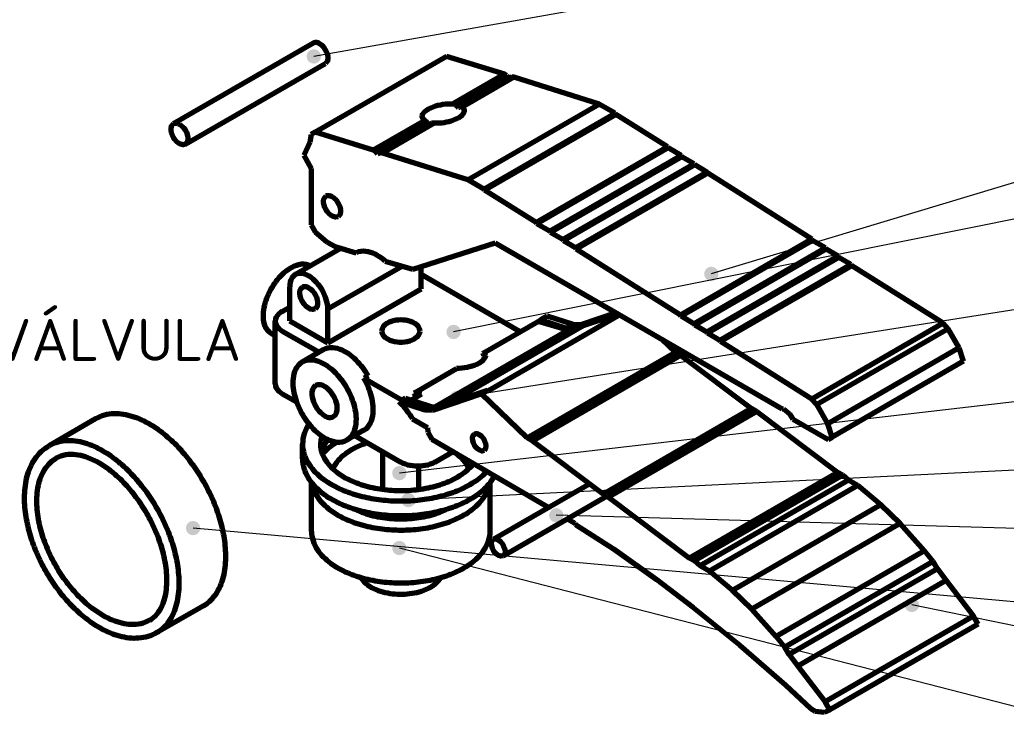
# Model space of a CAD drawing. Header units: millimetres. Extents: x 0 to 594, y 0 to 420.
# Drawn here: x 211.9 to 294.2, y 304 to 362.7 of the extents above; entities that cross this region are included whole.
import ezdxf
from ezdxf.enums import TextEntityAlignment as Align

# ---------------------------------------------------------------- set-up
doc = ezdxf.new("R2010")
doc.units = ezdxf.units.MM
for name, color, linetype, lineweight in [('01-VISIBLE', 7, 'CONTINUOUS', 70), ('06-TEXTO', 7, 'CONTINUOUS', 25), ('08-FINA', 5, 'CONTINUOUS', 18)]:
    doc.layers.add(name, color=color, linetype=linetype, lineweight=lineweight)
doc.styles.add('ISO3098', font='isocpeur.ttf')

msp = doc.modelspace()

# ---------------------------------------------------------------- hatches: boundary and pattern name
at = {"layer": '08-FINA'}
h = msp.add_hatch(color=7, dxfattribs=at)
h.dxf.hatch_style = 1
edge = h.paths.add_edge_path()
edge.add_arc((236.399, 359.602), 0.6, 0, 360)
h = msp.add_hatch(color=7, dxfattribs=at)
h.dxf.hatch_style = 1
edge = h.paths.add_edge_path()
edge.add_arc((269.563, 341.466), 0.6, 0, 360)
h = msp.add_hatch(color=7, dxfattribs=at)
h.dxf.hatch_style = 1
edge = h.paths.add_edge_path()
edge.add_arc((248.057, 336.626), 0.6, 0, 360)
h = msp.add_hatch(color=7, dxfattribs=at)
h.dxf.hatch_style = 1
edge = h.paths.add_edge_path()
edge.add_arc((248.349, 331.133), 0.6, 0, 360)
h = msp.add_hatch(color=7, dxfattribs=at)
h.dxf.hatch_style = 1
edge = h.paths.add_edge_path()
edge.add_arc((243.535, 324.852), 0.6, 0, 360)
h = msp.add_hatch(color=7, dxfattribs=at)
h.dxf.hatch_style = 1
edge = h.paths.add_edge_path()
edge.add_arc((244.285, 322.602), 0.6, 0, 360)
h = msp.add_hatch(color=7, dxfattribs=at)
h.dxf.hatch_style = 1
edge = h.paths.add_edge_path()
edge.add_arc((256.625, 321.334), 0.6, 0, 360)
h = msp.add_hatch(color=7, dxfattribs=at)
h.dxf.hatch_style = 1
edge = h.paths.add_edge_path()
edge.add_arc((226.324, 320.268), 0.6, 0, 360)
h = msp.add_hatch(color=7, dxfattribs=at)
h.dxf.hatch_style = 1
edge = h.paths.add_edge_path()
edge.add_arc((243.535, 318.602), 0.6, 0, 360)
h = msp.add_hatch(color=7, dxfattribs=at)
h.dxf.hatch_style = 1
edge = h.paths.add_edge_path()
edge.add_arc((286.298, 313.863), 0.6, 0, 360)

# ---------------------------------------------------------------- linework, layer by layer
at = {"layer": '01-VISIBLE'}
for p, q in [((224.693, 354.005), (236.36, 360.741)), ((225.693, 352.273), (237.36, 359.009)), ((247.467, 359.604), (236.506, 353.276)), ((252.314, 358.12), (247.467, 359.604)), ((252.314, 358.12), (248.017, 355.64)), ((252.494, 358.016), (252.314, 358.12)), ((252.494, 358.016), (248.238, 355.559)), ((252.915, 357.912), (248.649, 355.449)), ((253.095, 357.877), (248.779, 355.385)), ((252.674, 357.773), (252.494, 358.016)), ((253.095, 357.877), (252.915, 357.912)), ((260.219, 355.63), (253.095, 357.877)), ((249.259, 349.302), (260.219, 355.63)), ((261.534, 354.87), (260.219, 355.63)), ((250.574, 348.543), (261.534, 354.87)), ((250.634, 348.438), (261.595, 354.766)), ((261.595, 354.766), (261.534, 354.87)), ((265.904, 352.07), (261.595, 354.766)), ((245.65, 354.273), (241.354, 351.792)), ((245.79, 354.145), (241.534, 351.688)), ((246.221, 354.047), (241.955, 351.584)), ((246.451, 354.041), (242.135, 351.549)), ((236.506, 353.276), (236.178, 353.086)), ((241.354, 351.792), (236.506, 353.276)), ((236.057, 352.466), (235.577, 351.36)), ((236.178, 353.086), (236.057, 352.466)), ((241.534, 351.688), (241.354, 351.792)), ((241.714, 351.445), (241.534, 351.688)), ((241.955, 351.584), (241.714, 351.445)), ((242.135, 351.549), (241.955, 351.584)), ((249.259, 349.302), (242.135, 351.549)), ((265.904, 352.07), (254.944, 345.742)), ((265.964, 351.97), (255.004, 345.642)), ((265.964, 351.97), (265.904, 352.07)), ((267.043, 351.347), (265.964, 351.97)), ((235.577, 351.36), (236.178, 350.253)), ((267.043, 351.347), (256.083, 345.019)), ((267.103, 351.243), (256.143, 344.915)), ((268.121, 350.655), (257.161, 344.327)), ((267.103, 351.243), (267.043, 351.347)), ((268.121, 350.655), (267.103, 351.243)), ((268.181, 350.551), (268.121, 350.655)), ((236.178, 350.253), (236.178, 345.554)), ((268.181, 350.551), (257.221, 344.223)), ((269.2, 349.963), (258.239, 343.635)), ((269.26, 349.859), (258.299, 343.531)), ((269.2, 349.963), (268.181, 350.551)), ((269.26, 349.859), (269.2, 349.963)), ((277.939, 344.362), (269.26, 349.859)), ((250.574, 348.543), (249.259, 349.302)), ((250.634, 348.438), (250.574, 348.543)), ((254.944, 345.742), (250.634, 348.438)), ((255.004, 345.642), (254.944, 345.742)), ((236.178, 345.554), (236.506, 344.981)), ((236.506, 344.981), (237.525, 344.119)), ((256.083, 345.019), (255.004, 345.642)), ((256.143, 344.915), (256.083, 345.019)), ((257.161, 344.327), (256.143, 344.915)), ((237.525, 344.119), (238.182, 343.74)), ((257.221, 344.223), (257.161, 344.327)), ((258.239, 343.635), (257.221, 344.223)), ((277.939, 344.362), (266.979, 338.034)), ((277.999, 344.258), (267.039, 337.93)), ((277.999, 344.258), (277.939, 344.362)), ((279.078, 343.635), (277.999, 344.258)), ((234.851, 341.407), (238.655, 343.603)), ((238.182, 343.74), (239.934, 343.234)), ((244.649, 341.872), (251.532, 344.05)), ((251.532, 344.05), (275.479, 330.224)), ((258.299, 343.531), (258.239, 343.635)), ((266.979, 338.034), (258.299, 343.531)), ((279.078, 343.635), (268.118, 337.308)), ((279.138, 343.531), (268.178, 337.204)), ((279.138, 343.531), (279.078, 343.635)), ((280.153, 342.946), (279.138, 343.531)), ((242.36, 342.533), (244.649, 341.872)), ((280.153, 342.946), (269.192, 336.618)), ((280.213, 342.841), (269.253, 336.514)), ((280.213, 342.841), (280.153, 342.946)), ((281.231, 342.254), (280.213, 342.841)), ((237.567, 338.54), (243.775, 342.124)), ((245.345, 340.218), (245.345, 342.092)), ((281.231, 342.254), (270.271, 335.926)), ((281.291, 342.149), (270.331, 335.822)), ((281.291, 342.149), (281.231, 342.254)), ((288.896, 337.346), (281.291, 342.149)), ((245.345, 341.443), (253.558, 336.701)), ((234.385, 337.564), (234.385, 340.377)), ((237.567, 335.727), (245.345, 340.218)), ((233.759, 338.334), (234.385, 338.695)), ((237.567, 335.727), (237.567, 338.54)), ((233.174, 332.292), (233.174, 337.517)), ((234.385, 337.564), (237.567, 335.727)), ((250.587, 334.895), (255.107, 337.504)), ((261.942, 338.04), (250.969, 331.704)), ((255.107, 337.504), (255.337, 337.64)), ((257.605, 336.782), (255.107, 337.504)), ((255.867, 337.946), (255.337, 337.64)), ((255.337, 337.64), (257.493, 336.945)), ((258.024, 337.252), (255.867, 337.946)), ((261.632, 338.219), (258.681, 337.219)), ((258.868, 337.156), (261.77, 338.139)), ((261.843, 338.097), (258.868, 337.156)), ((267.039, 337.93), (266.979, 338.034)), ((268.118, 337.308), (267.039, 337.93)), ((233.759, 336.701), (236.833, 334.926)), ((258.681, 337.219), (246.307, 330.075)), ((246.543, 330.395), (257.605, 336.782)), ((246.569, 330.394), (257.626, 336.778)), ((246.591, 330.393), (257.646, 336.776)), ((246.607, 330.392), (257.665, 336.777)), ((246.617, 330.392), (257.683, 336.781)), ((258.107, 336.915), (246.793, 330.383)), ((247.555, 330.624), (258.868, 337.156)), ((258.024, 337.252), (257.493, 336.945)), ((257.493, 336.945), (258.107, 336.915)), ((257.626, 336.778), (257.605, 336.782)), ((257.646, 336.776), (257.626, 336.778)), ((257.665, 336.777), (257.646, 336.776)), ((257.683, 336.781), (257.665, 336.777)), ((258.107, 336.915), (257.683, 336.781)), ((258.681, 337.219), (258.024, 337.252)), ((268.178, 337.204), (268.118, 337.308)), ((269.192, 336.618), (268.178, 337.204)), ((288.896, 337.346), (277.936, 331.019)), ((289.313, 336.897), (278.353, 330.569)), ((289.313, 336.897), (288.896, 337.346)), ((290.243, 335.291), (289.313, 336.897)), ((233.174, 336.299), (232.864, 336.478)), ((266.583, 334.939), (265.47, 336.003)), ((269.253, 336.514), (269.192, 336.618)), ((270.271, 335.926), (269.253, 336.514)), ((270.331, 335.822), (270.271, 335.926)), ((237.188, 335.131), (235.42, 334.111)), ((237.186, 335.131), (236.833, 334.926)), ((277.936, 331.019), (270.331, 335.822)), ((290.243, 335.291), (279.283, 328.963)), ((290.6, 334.182), (290.243, 335.291)), ((254.209, 327.795), (266.583, 334.939)), ((254.63, 327.552), (267.004, 334.696)), ((267.004, 334.696), (266.583, 334.939)), ((272.929, 330.238), (267.004, 334.696)), ((290.6, 334.182), (279.64, 327.855)), ((244.854, 331.585), (248.313, 333.582)), ((240.939, 332.964), (240.585, 332.76)), ((240.585, 332.76), (243.659, 330.986)), ((247.555, 330.624), (250.91, 331.761)), ((250.38, 331.455), (250.91, 331.761)), ((250.91, 331.761), (250.969, 331.704)), ((233.759, 331.475), (234.95, 330.788)), ((244.037, 331.103), (243.507, 330.797)), ((244.037, 331.103), (246.18, 330.414)), ((245.388, 331.43), (244.54, 330.941)), ((244.854, 331.585), (244.755, 331.526)), ((244.755, 331.526), (244.954, 331.18)), ((245.388, 331.43), (244.854, 331.585)), ((250.38, 331.455), (246.307, 330.075)), ((254.209, 327.795), (250.38, 331.455)), ((278.353, 330.569), (277.936, 331.019)), ((245.649, 330.107), (243.507, 330.797)), ((246.18, 330.414), (245.649, 330.107)), ((246.307, 330.075), (245.649, 330.107)), ((246.18, 330.414), (246.793, 330.383)), ((272.929, 330.238), (260.555, 323.094)), ((273.35, 329.995), (272.929, 330.238)), ((275.479, 330.224), (275.599, 330.224)), ((275.599, 330.224), (276.08, 329.808)), ((279.283, 328.963), (278.353, 330.569)), ((218.193, 329.379), (214.304, 327.134)), ((244.64, 329.375), (245.89, 328.654)), ((273.35, 329.995), (260.976, 322.851)), ((280.114, 324.914), (273.35, 329.995)), ((276.08, 329.808), (276.377, 329.359)), ((276.377, 329.359), (279.311, 327.665)), ((240.584, 328.432), (239.17, 327.615)), ((245.89, 328.654), (245.918, 328.258)), ((279.64, 327.855), (279.283, 328.963)), ((239.807, 327.984), (243.659, 325.76)), ((245.918, 328.258), (246.247, 327.688)), ((246.247, 327.688), (256, 321.994)), ((254.63, 327.552), (254.209, 327.795)), ((279.311, 327.665), (279.64, 327.855)), ((235.459, 326.039), (235.459, 327.264)), ((260.555, 323.094), (254.63, 327.552)), ((242.159, 323.493), (242.159, 326.626)), ((246.487, 325.76), (248.027, 326.649)), ((245.159, 323.493), (245.159, 325.423)), ((280.114, 324.914), (267.739, 317.77)), ((280.534, 324.672), (268.16, 317.527)), ((280.534, 324.672), (280.114, 324.914)), ((281.012, 324.257), (280.534, 324.672)), ((236.209, 319.995), (236.209, 324.061)), ((251.109, 319.995), (251.109, 324.061)), ((251.391, 319.333), (259.404, 323.959)), ((281.012, 324.257), (268.637, 317.113)), ((281.79, 323.808), (269.415, 316.664)), ((281.79, 323.808), (281.012, 324.257)), ((283.706, 322.216), (281.79, 323.808)), ((252.191, 317.947), (260.83, 322.935)), ((260.976, 322.851), (260.555, 323.094)), ((267.739, 317.77), (260.976, 322.851)), ((283.706, 322.216), (271.331, 315.072)), ((285.322, 320.663), (283.706, 322.216)), ((242.159, 321.143), (242.159, 321.384)), ((245.159, 321.143), (245.159, 321.384)), ((257.535, 321.033), (258.162, 320.671)), ((258.162, 320.671), (258.222, 320.567)), ((258.222, 320.567), (261.393, 318.527)), ((285.322, 320.663), (272.947, 313.518)), ((287.358, 318.38), (285.322, 320.663)), ((261.393, 318.527), (264.985, 315.972)), ((268.16, 317.527), (267.739, 317.77)), ((287.358, 318.38), (274.984, 311.236)), ((288.076, 317.48), (287.358, 318.38)), ((268.637, 317.113), (268.16, 317.527)), ((269.415, 316.664), (268.637, 317.113)), ((288.076, 317.48), (275.701, 310.336)), ((288.436, 316.86), (288.076, 317.48)), ((271.331, 315.072), (269.415, 316.664)), ((288.436, 316.86), (276.062, 309.715)), ((289.154, 315.89), (288.436, 316.86)), ((264.985, 315.972), (268.04, 313.653)), ((289.154, 315.89), (276.78, 308.746)), ((291.431, 312.918), (289.154, 315.89)), ((272.947, 313.518), (271.331, 315.072)), ((227.193, 313.791), (223.304, 311.546)), ((268.04, 313.653), (271.932, 310.507)), ((274.984, 311.236), (272.947, 313.518)), ((291.431, 312.918), (279.057, 305.774)), ((291.82, 312.244), (291.431, 312.918)), ((291.82, 312.244), (279.445, 305.1)), ((275.701, 310.336), (274.984, 311.236)), ((271.932, 310.507), (275.761, 307.19)), ((276.062, 309.715), (275.701, 310.336)), ((276.78, 308.746), (276.062, 309.715)), ((279.057, 305.774), (276.78, 308.746)), ((275.761, 307.19), (277.858, 305.221)), ((279.445, 305.1), (279.057, 305.774)), ((277.858, 305.221), (278.219, 305.012)), ((278.219, 305.012), (278.996, 304.91)), ((278.996, 304.91), (279.445, 305.1))]:
    msp.add_line(p, q, dxfattribs=at)
for points in [[(236.36, 360.741), (236.441, 360.774), (236.527, 360.787), (236.615, 360.782), (236.7, 360.762), (236.782, 360.731), (236.86, 360.691)], [(236.86, 360.691), (237.039, 360.561), (237.194, 360.402), (237.324, 360.223), (237.43, 360.028), (237.51, 359.822), (237.558, 359.605), (237.563, 359.384), (237.507, 359.171), (237.36, 359.009)], [(245.444, 354.608), (245.504, 354.81), (245.63, 354.978), (245.792, 355.115), (245.969, 355.229), (246.158, 355.326), (246.353, 355.408), (246.553, 355.477), (246.757, 355.535), (246.964, 355.579), (247.173, 355.614), (247.383, 355.638), (247.594, 355.651), (247.806, 355.652), (248.017, 355.64)], [(248.238, 355.559), (248.202, 355.574), (248.166, 355.588), (248.129, 355.602), (248.092, 355.615), (248.055, 355.628), (248.017, 355.64)], [(248.238, 355.559), (248.272, 355.521), (248.305, 355.483), (248.338, 355.444), (248.37, 355.404), (248.401, 355.364), (248.432, 355.324)], [(248.432, 355.324), (248.468, 355.344), (248.504, 355.365), (248.54, 355.386), (248.576, 355.407), (248.612, 355.428), (248.649, 355.449)], [(248.944, 355.075), (248.919, 354.939), (248.853, 354.815), (248.765, 354.707), (248.662, 354.613), (248.55, 354.53), (248.432, 354.456)], [(248.649, 355.449), (248.671, 355.44), (248.693, 355.43), (248.715, 355.42), (248.737, 355.409), (248.758, 355.398), (248.779, 355.385)], [(248.779, 355.385), (248.824, 355.344), (248.864, 355.299), (248.897, 355.249), (248.923, 355.194), (248.939, 355.135), (248.944, 355.075)], [(225.693, 352.273), (225.491, 352.226), (225.287, 352.275), (225.105, 352.379), (224.946, 352.516), (224.809, 352.675), (224.693, 352.85), (224.599, 353.038), (224.53, 353.236), (224.491, 353.443), (224.492, 353.652), (224.551, 353.853), (224.693, 354.005)], [(224.693, 354.005), (224.773, 354.038), (224.86, 354.051), (224.947, 354.046), (225.033, 354.026), (225.115, 353.995), (225.193, 353.955)], [(225.193, 353.955), (225.372, 353.825), (225.526, 353.666), (225.657, 353.487), (225.763, 353.292), (225.843, 353.086), (225.89, 352.869), (225.896, 352.648), (225.839, 352.435), (225.693, 352.273)], [(245.65, 354.273), (245.596, 354.314), (245.547, 354.362), (245.505, 354.416), (245.472, 354.476), (245.452, 354.541), (245.444, 354.608)], [(245.65, 354.273), (245.672, 354.25), (245.694, 354.228), (245.717, 354.206), (245.741, 354.185), (245.765, 354.165), (245.79, 354.145)], [(245.957, 353.895), (245.927, 353.935), (245.898, 353.976), (245.87, 354.018), (245.843, 354.06), (245.816, 354.102), (245.79, 354.145)], [(246.451, 354.041), (246.413, 354.041), (246.374, 354.041), (246.336, 354.042), (246.298, 354.043), (246.259, 354.045), (246.221, 354.047)], [(248.432, 354.456), (248.25, 354.362), (248.061, 354.281), (247.868, 354.214), (247.671, 354.157), (247.471, 354.111), (247.269, 354.076), (247.066, 354.05), (246.861, 354.036), (246.656, 354.033), (246.451, 354.041)], [(238.421, 346.237), (238.219, 346.191), (238.015, 346.24), (237.833, 346.344), (237.674, 346.481), (237.537, 346.64), (237.421, 346.815), (237.327, 347.003), (237.258, 347.201), (237.219, 347.408), (237.22, 347.617), (237.279, 347.818), (237.421, 347.97)], [(237.421, 347.97), (237.501, 348.003), (237.588, 348.016), (237.675, 348.011), (237.761, 347.991), (237.843, 347.96), (237.921, 347.92)], [(237.921, 347.92), (238.1, 347.79), (238.254, 347.631), (238.385, 347.452), (238.491, 347.257), (238.57, 347.05), (238.618, 346.834), (238.624, 346.613), (238.567, 346.4), (238.421, 346.237)], [(242.36, 342.533), (242.203, 342.664), (242.039, 342.788), (241.87, 342.903), (241.695, 343.01), (241.514, 343.105), (241.327, 343.189), (241.135, 343.259), (240.937, 343.313), (240.735, 343.348), (240.531, 343.36), (240.326, 343.347), (240.126, 343.306), (239.934, 343.234)], [(232.864, 336.478), (232.7, 336.594), (232.559, 336.737), (232.443, 336.901), (232.351, 337.081), (232.282, 337.27), (232.234, 337.465), (232.203, 337.664), (232.188, 337.865), (232.187, 338.067), (232.199, 338.268), (232.222, 338.468), (232.255, 338.666), (232.298, 338.863), (232.349, 339.058), (232.409, 339.251), (232.476, 339.44), (232.551, 339.628), (232.632, 339.812), (232.72, 339.993), (232.814, 340.171), (232.915, 340.346), (233.022, 340.516), (233.135, 340.683), (233.254, 340.846), (233.379, 341.004), (233.51, 341.157), (233.646, 341.305), (233.789, 341.447), (233.938, 341.582), (234.094, 341.71), (234.256, 341.83), (234.424, 341.941), (234.599, 342.041), (234.78, 342.129), (234.968, 342.202), (235.161, 342.258), (235.359, 342.293), (235.56, 342.303), (235.761, 342.285), (235.956, 342.235), (236.138, 342.151)], [(234.851, 341.407), (234.695, 341.288), (234.572, 341.134), (234.484, 340.957), (234.426, 340.769), (234.395, 340.574), (234.385, 340.377)], [(237.567, 338.54), (237.558, 338.744), (237.532, 338.946), (237.491, 339.146), (237.437, 339.343), (237.371, 339.537), (237.295, 339.726), (237.208, 339.911), (237.111, 340.09), (237.006, 340.265), (236.891, 340.434), (236.767, 340.596), (236.634, 340.751), (236.493, 340.898), (236.342, 341.036), (236.181, 341.162), (236.011, 341.275), (235.832, 341.372), (235.642, 341.448), (235.444, 341.497), (235.241, 341.512), (235.039, 341.484), (234.851, 341.407)], [(236.501, 338.549), (236.306, 338.5), (236.107, 338.539), (235.926, 338.632), (235.766, 338.758), (235.626, 338.905), (235.504, 339.069), (235.403, 339.245), (235.322, 339.432), (235.264, 339.627), (235.235, 339.829), (235.245, 340.032), (235.311, 340.224), (235.451, 340.368)], [(235.451, 340.368), (235.536, 340.403), (235.627, 340.417), (235.719, 340.411), (235.808, 340.391), (235.894, 340.358), (235.976, 340.316)], [(235.976, 340.316), (236.147, 340.195), (236.296, 340.048), (236.425, 339.883), (236.533, 339.704), (236.62, 339.513), (236.683, 339.313), (236.716, 339.106), (236.709, 338.897), (236.644, 338.699), (236.501, 338.549)], [(233.759, 338.334), (233.612, 338.239), (233.476, 338.128), (233.357, 338), (233.26, 337.854), (233.196, 337.691), (233.174, 337.517)], [(233.174, 337.517), (233.196, 337.344), (233.26, 337.181), (233.357, 337.035), (233.476, 336.907), (233.612, 336.796), (233.759, 336.701)], [(245.259, 336.701), (245.222, 336.898), (245.123, 337.073), (244.984, 337.219), (244.82, 337.336), (244.641, 337.43), (244.453, 337.503), (244.259, 337.557), (244.061, 337.595), (243.86, 337.617), (243.659, 337.625), (243.457, 337.617), (243.257, 337.595), (243.059, 337.557), (242.864, 337.503), (242.676, 337.43), (242.498, 337.336), (242.334, 337.219), (242.195, 337.073), (242.096, 336.898), (242.059, 336.701)], [(242.059, 336.701), (242.1, 336.493), (242.208, 336.311), (242.36, 336.162), (242.536, 336.043), (242.727, 335.95), (242.928, 335.879), (243.135, 335.828), (243.345, 335.795), (243.557, 335.779), (243.77, 335.779), (243.982, 335.796), (244.193, 335.83), (244.399, 335.882), (244.599, 335.954), (244.79, 336.048)], [(244.79, 336.048), (244.908, 336.124), (245.017, 336.212), (245.112, 336.315), (245.189, 336.432), (245.241, 336.562), (245.259, 336.701)], [(253.635, 336.654), (253.622, 336.662), (253.61, 336.67), (253.597, 336.678), (253.584, 336.686), (253.571, 336.693), (253.558, 336.701)], [(237.188, 335.131), (237.187, 335.131), (237.187, 335.131), (237.187, 335.131), (237.187, 335.131), (237.187, 335.131), (237.186, 335.131)], [(240.939, 332.964), (240.833, 333.141), (240.722, 333.314), (240.605, 333.483), (240.483, 333.649), (240.356, 333.81), (240.223, 333.967), (240.084, 334.119), (239.94, 334.266), (239.791, 334.407), (239.635, 334.542), (239.474, 334.671), (239.308, 334.791), (239.135, 334.903), (238.956, 335.004), (238.772, 335.095), (238.581, 335.173), (238.385, 335.235), (238.184, 335.28), (237.98, 335.304), (237.775, 335.304), (237.571, 335.276), (237.373, 335.219), (237.188, 335.131)], [(239.17, 327.615), (239.335, 327.73), (239.481, 327.868), (239.605, 328.026), (239.707, 328.2), (239.789, 328.383), (239.851, 328.575), (239.897, 328.771), (239.927, 328.97), (239.943, 329.17), (239.946, 329.371), (239.939, 329.573), (239.921, 329.773), (239.893, 329.972), (239.857, 330.17), (239.813, 330.367), (239.762, 330.561), (239.703, 330.754), (239.638, 330.944), (239.566, 331.132), (239.488, 331.318), (239.404, 331.501), (239.315, 331.681), (239.219, 331.858), (239.119, 332.032), (239.013, 332.203), (238.902, 332.371), (238.785, 332.535), (238.663, 332.695), (238.536, 332.852), (238.404, 333.003), (238.267, 333.15), (238.124, 333.292), (237.976, 333.429), (237.823, 333.559), (237.664, 333.682), (237.499, 333.798), (237.329, 333.905), (237.153, 334.003), (236.971, 334.089), (236.784, 334.163), (236.591, 334.221), (236.394, 334.263), (236.194, 334.284), (235.993, 334.282), (235.794, 334.254), (235.601, 334.197), (235.42, 334.111)], [(250.712, 334.632), (250.685, 334.497), (250.619, 334.376), (250.531, 334.27), (250.428, 334.177), (250.317, 334.095), (250.2, 334.022)], [(250.526, 334.858), (250.536, 334.864), (250.546, 334.87), (250.557, 334.876), (250.567, 334.882), (250.577, 334.889), (250.587, 334.895)], [(250.648, 334.42), (250.632, 334.494), (250.614, 334.568), (250.594, 334.641), (250.573, 334.714), (250.55, 334.786), (250.526, 334.858)], [(250.587, 334.895), (250.622, 334.859), (250.652, 334.819), (250.678, 334.776), (250.697, 334.73), (250.708, 334.681), (250.712, 334.632)], [(235.42, 334.111), (235.254, 333.996), (235.107, 333.856), (234.983, 333.697), (234.88, 333.523), (234.799, 333.338), (234.737, 333.145), (234.692, 332.948), (234.662, 332.748), (234.647, 332.546), (234.644, 332.344), (234.652, 332.142), (234.67, 331.94), (234.698, 331.74), (234.735, 331.541), (234.78, 331.344), (234.833, 331.149), (234.892, 330.955), (234.958, 330.764), (235.031, 330.575), (235.11, 330.389), (235.195, 330.205), (235.286, 330.025), (235.382, 329.847), (235.484, 329.672), (235.591, 329.5), (235.704, 329.332), (235.822, 329.168), (235.945, 329.007), (236.073, 328.851), (236.207, 328.699), (236.346, 328.552), (236.49, 328.41), (236.64, 328.274), (236.795, 328.145), (236.956, 328.022), (237.123, 327.907), (237.295, 327.801)], [(250.2, 334.022), (250.006, 333.922), (249.806, 333.837), (249.6, 333.766), (249.391, 333.707), (249.179, 333.658), (248.964, 333.622), (248.748, 333.596), (248.531, 333.583), (248.313, 333.582)], [(240.584, 328.432), (240.753, 328.549), (240.901, 328.691), (241.026, 328.854), (241.129, 329.031), (241.211, 329.22), (241.272, 329.416), (241.316, 329.617), (241.345, 329.82), (241.359, 330.025), (241.36, 330.231), (241.35, 330.436), (241.329, 330.64), (241.299, 330.844), (241.259, 331.045), (241.212, 331.245), (241.157, 331.443), (241.095, 331.639), (241.025, 331.833), (240.95, 332.024), (240.867, 332.212), (240.779, 332.398), (240.685, 332.58), (240.585, 332.76)], [(233.174, 332.292), (233.196, 332.118), (233.26, 331.956), (233.357, 331.809), (233.476, 331.681), (233.612, 331.57), (233.759, 331.475)], [(236.545, 332.162), (236.387, 332.02), (236.289, 331.831), (236.242, 331.623), (236.236, 331.409), (236.259, 331.197), (236.307, 330.988), (236.375, 330.786), (236.46, 330.59), (236.562, 330.401), (236.678, 330.222), (236.81, 330.054), (236.956, 329.898), (237.118, 329.758), (237.295, 329.638)], [(238.045, 329.564), (238.201, 329.703), (238.299, 329.888), (238.346, 330.092), (238.355, 330.302), (238.334, 330.511), (238.289, 330.716), (238.224, 330.916), (238.142, 331.11), (238.045, 331.296), (237.932, 331.474), (237.806, 331.641), (237.665, 331.797), (237.509, 331.939), (237.339, 332.061), (237.153, 332.159), (236.952, 332.22), (236.743, 332.228), (236.545, 332.162)], [(243.749, 330.937), (243.734, 330.944), (243.719, 330.952), (243.704, 330.961), (243.689, 330.969), (243.674, 330.977), (243.659, 330.986)], [(244.64, 329.375), (244.536, 329.549), (244.426, 329.719), (244.31, 329.886), (244.19, 330.049), (244.064, 330.208), (243.933, 330.363), (243.796, 330.513), (243.654, 330.657), (243.507, 330.797)], [(227.193, 313.791), (227.364, 313.897), (227.527, 314.014), (227.682, 314.142), (227.828, 314.28), (227.966, 314.426), (228.094, 314.58), (228.214, 314.742), (228.324, 314.91), (228.425, 315.083), (228.518, 315.262), (228.602, 315.444), (228.677, 315.63), (228.745, 315.819), (228.806, 316.011), (228.859, 316.205), (228.905, 316.4), (228.944, 316.597), (228.977, 316.795), (229.004, 316.994), (229.025, 317.194), (229.041, 317.394), (229.051, 317.595), (229.056, 317.796), (229.057, 317.997), (229.052, 318.198), (229.043, 318.398), (229.03, 318.599), (229.013, 318.799), (228.992, 318.999), (228.967, 319.198), (228.938, 319.397), (228.905, 319.595), (228.869, 319.793), (228.83, 319.99), (228.787, 320.186), (228.741, 320.382), (228.692, 320.576), (228.639, 320.77), (228.584, 320.963), (228.526, 321.156), (228.465, 321.347), (228.402, 321.538), (228.335, 321.727), (228.266, 321.916), (228.194, 322.104), (228.12, 322.29), (228.043, 322.476), (227.964, 322.66), (227.882, 322.844), (227.798, 323.026), (227.711, 323.208), (227.622, 323.388), (227.531, 323.567), (227.437, 323.744), (227.341, 323.921), (227.243, 324.096), (227.143, 324.27), (227.04, 324.443), (226.935, 324.614), (226.828, 324.784), (226.719, 324.953), (226.607, 325.12), (226.493, 325.285), (226.378, 325.45), (226.26, 325.612), (226.139, 325.773), (226.017, 325.933), (225.893, 326.09), (225.766, 326.246), (225.637, 326.4), (225.506, 326.553), (225.373, 326.703), (225.238, 326.852), (225.1, 326.998), (224.961, 327.142), (224.819, 327.285), (224.674, 327.425), (224.528, 327.562), (224.38, 327.697), (224.229, 327.83), (224.076, 327.96), (223.92, 328.087), (223.762, 328.212), (223.602, 328.333), (223.44, 328.452), (223.275, 328.567), (223.108, 328.678), (222.939, 328.786), (222.767, 328.89), (222.593, 328.991), (222.416, 329.086), (222.238, 329.178), (222.056, 329.264), (221.873, 329.346), (221.687, 329.422), (221.499, 329.493), (221.308, 329.557), (221.116, 329.615), (220.922, 329.666), (220.726, 329.71), (220.528, 329.745), (220.329, 329.773), (220.129, 329.791), (219.928, 329.8), (219.727, 329.799), (219.527, 329.788), (219.327, 329.765), (219.129, 329.731), (218.934, 329.685), (218.742, 329.627), (218.553, 329.557), (218.37, 329.474), (218.193, 329.379)], [(237.295, 329.638), (237.412, 329.578), (237.535, 329.532), (237.663, 329.502), (237.794, 329.494), (237.924, 329.514), (238.045, 329.564)], [(235.994, 328.946), (235.877, 328.755), (235.771, 328.558), (235.679, 328.354), (235.602, 328.144), (235.54, 327.929), (235.495, 327.709), (235.468, 327.487), (235.459, 327.264)], [(237.064, 327.946), (237.032, 327.835), (237.006, 327.722), (236.986, 327.609), (236.971, 327.494), (236.962, 327.379), (236.959, 327.264)], [(237.573, 327.657), (237.459, 327.505), (237.353, 327.346), (237.257, 327.181), (237.173, 327.01), (237.101, 326.833), (237.043, 326.651)], [(237.295, 327.801), (237.488, 327.698), (237.688, 327.608), (237.895, 327.534), (238.107, 327.479), (238.323, 327.447), (238.542, 327.441), (238.76, 327.465), (238.971, 327.523), (239.17, 327.615)], [(250.6, 326.726), (250.404, 326.692), (250.215, 326.757), (250.051, 326.875), (249.913, 327.021), (249.8, 327.188), (249.712, 327.37), (249.654, 327.563), (249.634, 327.763), (249.672, 327.96), (249.8, 328.112)], [(249.8, 328.112), (249.864, 328.139), (249.933, 328.149), (250.003, 328.145), (250.072, 328.129), (250.137, 328.104), (250.2, 328.072)], [(250.2, 328.072), (250.38, 327.934), (250.528, 327.761), (250.645, 327.565), (250.727, 327.352), (250.764, 327.128), (250.736, 326.903), (250.6, 326.726)], [(223.304, 311.546), (223.127, 311.45), (222.945, 311.366), (222.759, 311.292), (222.569, 311.229), (222.375, 311.177), (222.179, 311.135), (221.98, 311.105), (221.781, 311.084), (221.58, 311.073), (221.38, 311.072), (221.179, 311.081), (220.979, 311.098), (220.78, 311.123), (220.583, 311.157), (220.386, 311.198), (220.192, 311.246), (219.999, 311.301), (219.808, 311.363), (219.619, 311.43), (219.432, 311.504), (219.247, 311.582), (219.065, 311.666), (218.885, 311.755), (218.707, 311.848), (218.532, 311.946), (218.359, 312.047), (218.189, 312.153), (218.02, 312.262), (217.855, 312.375), (217.691, 312.491), (217.53, 312.611), (217.371, 312.733), (217.215, 312.859), (217.06, 312.987), (216.909, 313.118), (216.759, 313.252), (216.612, 313.388), (216.467, 313.527), (216.324, 313.668), (216.183, 313.811), (216.045, 313.957), (215.909, 314.104), (215.775, 314.253), (215.644, 314.405), (215.514, 314.558), (215.387, 314.713), (215.262, 314.87), (215.139, 315.029), (215.019, 315.189), (214.9, 315.352), (214.784, 315.515), (214.67, 315.68), (214.559, 315.847), (214.449, 316.015), (214.342, 316.185), (214.237, 316.356), (214.135, 316.528), (214.034, 316.702), (213.936, 316.877), (213.841, 317.053), (213.747, 317.231), (213.657, 317.41), (213.568, 317.59), (213.482, 317.771), (213.398, 317.953), (213.317, 318.137), (213.238, 318.322), (213.162, 318.507), (213.089, 318.694), (213.018, 318.882), (212.95, 319.07), (212.885, 319.26), (212.822, 319.451), (212.762, 319.642), (212.706, 319.835), (212.652, 320.028), (212.601, 320.222), (212.554, 320.417), (212.509, 320.613), (212.468, 320.809), (212.431, 321.006), (212.397, 321.204), (212.366, 321.402), (212.339, 321.601), (212.316, 321.8), (212.298, 322), (212.283, 322.2), (212.272, 322.4), (212.266, 322.601), (212.264, 322.802), (212.268, 323.002), (212.276, 323.203), (212.289, 323.403), (212.308, 323.603), (212.332, 323.802), (212.362, 324), (212.398, 324.198), (212.44, 324.394), (212.489, 324.588), (212.544, 324.781), (212.607, 324.972), (212.677, 325.16), (212.754, 325.345), (212.839, 325.527), (212.932, 325.704), (213.033, 325.878), (213.143, 326.046), (213.26, 326.208), (213.386, 326.364), (213.52, 326.514), (213.662, 326.655), (213.812, 326.789), (213.969, 326.913), (214.133, 327.029), (214.304, 327.134)], [(218.804, 326.688), (218.624, 326.789), (218.442, 326.885), (218.258, 326.977), (218.071, 327.063), (217.881, 327.143), (217.69, 327.218), (217.495, 327.287), (217.299, 327.349), (217.101, 327.404), (216.9, 327.451), (216.698, 327.49), (216.495, 327.521), (216.29, 327.542), (216.084, 327.554), (215.878, 327.555), (215.673, 327.545), (215.468, 327.524), (215.265, 327.49), (215.064, 327.445), (214.867, 327.386), (214.674, 327.315), (214.486, 327.231), (214.304, 327.134)], [(235.459, 327.264), (235.466, 327.062), (235.489, 326.861), (235.525, 326.662), (235.576, 326.467), (235.64, 326.275), (235.716, 326.088), (235.803, 325.906), (235.902, 325.729), (236.009, 325.558), (236.126, 325.393), (236.251, 325.234), (236.382, 325.081), (236.521, 324.934), (236.665, 324.792), (236.814, 324.656), (236.969, 324.526), (237.128, 324.401), (237.29, 324.281), (237.457, 324.166), (237.627, 324.057), (237.799, 323.952), (237.975, 323.851), (238.152, 323.755), (238.333, 323.664), (238.515, 323.577), (238.699, 323.493), (238.885, 323.414), (239.072, 323.339), (239.262, 323.268), (239.452, 323.2), (239.644, 323.136), (239.836, 323.075), (240.03, 323.018), (240.225, 322.964), (240.421, 322.914), (240.617, 322.867), (240.815, 322.823), (241.012, 322.783), (241.211, 322.745), (241.41, 322.711), (241.61, 322.679), (241.81, 322.651), (242.01, 322.626), (242.211, 322.604), (242.412, 322.584), (242.614, 322.568), (242.815, 322.554), (243.017, 322.544), (243.219, 322.536), (243.421, 322.531), (243.623, 322.529), (243.825, 322.53), (244.027, 322.534), (244.229, 322.541), (244.431, 322.55), (244.633, 322.563), (244.834, 322.578), (245.036, 322.596), (245.237, 322.618), (245.437, 322.642), (245.638, 322.669), (245.837, 322.699), (246.037, 322.733), (246.235, 322.769), (246.434, 322.809), (246.631, 322.851), (246.828, 322.897), (247.024, 322.946), (247.219, 322.999), (247.413, 323.055), (247.606, 323.114), (247.798, 323.177), (247.989, 323.243), (248.179, 323.313), (248.367, 323.387), (248.553, 323.465), (248.738, 323.547), (248.921, 323.633), (249.102, 323.723), (249.281, 323.817), (249.457, 323.916)], [(236.959, 327.264), (236.968, 327.061), (236.995, 326.86), (237.04, 326.663), (237.101, 326.47), (237.178, 326.282), (237.269, 326.101), (237.372, 325.927), (237.486, 325.759), (237.61, 325.599), (237.744, 325.447), (237.885, 325.301), (238.033, 325.163), (238.187, 325.031), (238.346, 324.906), (238.511, 324.788), (238.679, 324.675), (238.852, 324.569), (239.027, 324.468), (239.206, 324.373), (239.388, 324.283), (239.572, 324.198), (239.758, 324.118), (239.946, 324.043), (240.136, 323.973), (240.328, 323.907), (240.521, 323.846), (240.716, 323.788), (240.911, 323.736), (241.108, 323.687), (241.305, 323.642), (241.504, 323.601), (241.703, 323.564), (241.903, 323.53), (242.104, 323.501), (242.304, 323.475), (242.506, 323.453), (242.708, 323.434), (242.91, 323.42), (243.112, 323.408), (243.315, 323.4), (243.517, 323.396), (243.72, 323.395), (243.922, 323.398), (244.125, 323.405), (244.327, 323.415), (244.53, 323.428), (244.732, 323.445), (244.933, 323.466), (245.134, 323.49), (245.335, 323.518), (245.535, 323.55), (245.735, 323.586), (245.933, 323.625), (246.131, 323.668), (246.328, 323.716), (246.524, 323.767), (246.719, 323.822), (246.913, 323.882), (247.105, 323.946), (247.296, 324.015), (247.485, 324.088), (247.672, 324.166), (247.857, 324.249), (248.039, 324.337), (248.219, 324.43), (248.396, 324.528)], [(238.386, 327.442), (238.212, 327.338), (238.041, 327.229), (237.874, 327.114), (237.711, 326.994), (237.552, 326.867), (237.398, 326.735), (237.25, 326.597), (237.108, 326.452)], [(240.871, 327.369), (240.675, 327.305), (240.481, 327.235), (240.289, 327.16), (240.099, 327.079), (239.911, 326.993), (239.727, 326.9), (239.546, 326.801), (239.369, 326.695), (239.196, 326.582), (239.028, 326.462), (238.866, 326.334), (238.71, 326.199), (238.562, 326.055), (238.423, 325.903), (238.294, 325.742), (238.176, 325.572), (238.072, 325.394), (237.983, 325.208)], [(222.704, 312.585), (222.526, 312.491), (222.342, 312.412), (222.153, 312.346), (221.959, 312.294), (221.761, 312.257), (221.562, 312.232), (221.362, 312.221), (221.161, 312.221), (220.961, 312.233), (220.761, 312.256), (220.563, 312.288), (220.367, 312.33), (220.172, 312.38), (219.98, 312.439), (219.791, 312.504), (219.603, 312.577), (219.419, 312.656), (219.237, 312.741), (219.058, 312.831), (218.881, 312.927), (218.708, 313.028), (218.537, 313.133), (218.369, 313.243), (218.203, 313.356), (218.04, 313.474), (217.88, 313.595), (217.723, 313.719), (217.568, 313.847), (217.416, 313.978), (217.266, 314.112), (217.119, 314.249), (216.975, 314.388), (216.833, 314.53), (216.693, 314.675), (216.557, 314.821), (216.422, 314.971), (216.29, 315.122), (216.161, 315.276), (216.034, 315.431), (215.91, 315.589), (215.788, 315.749), (215.669, 315.91), (215.552, 316.073), (215.438, 316.238), (215.326, 316.405), (215.217, 316.573), (215.11, 316.744), (215.006, 316.915), (214.904, 317.088), (214.805, 317.263), (214.708, 317.439), (214.615, 317.616), (214.523, 317.795), (214.435, 317.975), (214.349, 318.157), (214.266, 318.34), (214.186, 318.524), (214.109, 318.709), (214.034, 318.896), (213.963, 319.083), (213.895, 319.272), (213.829, 319.462), (213.767, 319.653), (213.708, 319.845), (213.653, 320.038), (213.601, 320.231), (213.552, 320.426), (213.507, 320.622), (213.466, 320.818), (213.429, 321.016), (213.396, 321.214), (213.367, 321.412), (213.342, 321.612), (213.321, 321.811), (213.306, 322.011), (213.295, 322.212), (213.289, 322.413), (213.289, 322.613), (213.294, 322.814), (213.306, 323.014), (213.323, 323.214), (213.347, 323.414), (213.378, 323.612), (213.415, 323.809), (213.461, 324.005), (213.515, 324.198), (213.577, 324.389), (213.648, 324.577), (213.728, 324.761), (213.818, 324.94), (213.918, 325.115), (214.028, 325.282), (214.149, 325.443), (214.28, 325.594), (214.421, 325.737), (214.573, 325.868), (214.734, 325.988), (214.904, 326.095)], [(218.504, 325.679), (218.32, 325.781), (218.133, 325.878), (217.943, 325.969), (217.75, 326.054), (217.554, 326.131), (217.355, 326.2), (217.154, 326.261), (216.949, 326.313), (216.743, 326.354), (216.534, 326.385), (216.325, 326.403), (216.114, 326.408), (215.904, 326.398), (215.695, 326.372), (215.488, 326.33), (215.287, 326.27), (215.091, 326.191), (214.904, 326.095)], [(223.304, 311.546), (223.475, 311.652), (223.639, 311.77), (223.795, 311.899), (223.942, 312.037), (224.08, 312.184), (224.209, 312.34), (224.328, 312.502), (224.439, 312.671), (224.54, 312.846), (224.633, 313.025), (224.717, 313.208), (224.792, 313.396), (224.86, 313.586), (224.92, 313.778), (224.973, 313.973), (225.019, 314.17), (225.058, 314.368), (225.09, 314.567), (225.117, 314.767), (225.138, 314.968), (225.153, 315.169), (225.163, 315.371), (225.167, 315.573), (225.167, 315.775), (225.162, 315.976), (225.153, 316.178), (225.139, 316.379), (225.121, 316.58), (225.099, 316.781), (225.074, 316.981), (225.044, 317.181), (225.011, 317.38), (224.974, 317.579), (224.934, 317.776), (224.89, 317.973), (224.843, 318.17), (224.793, 318.365), (224.74, 318.56), (224.685, 318.754), (224.626, 318.947), (224.564, 319.139), (224.499, 319.331), (224.432, 319.521), (224.362, 319.71), (224.289, 319.899), (224.214, 320.086), (224.136, 320.272), (224.056, 320.457), (223.973, 320.642), (223.888, 320.825), (223.8, 321.006), (223.71, 321.187), (223.618, 321.367), (223.523, 321.545), (223.426, 321.722), (223.327, 321.898), (223.226, 322.072), (223.122, 322.245), (223.016, 322.417), (222.908, 322.587), (222.797, 322.756), (222.684, 322.924), (222.57, 323.09), (222.453, 323.254), (222.333, 323.417), (222.212, 323.578), (222.088, 323.738), (221.962, 323.896), (221.834, 324.052), (221.704, 324.206), (221.572, 324.359), (221.437, 324.509), (221.301, 324.658), (221.162, 324.804), (221.021, 324.948), (220.877, 325.09), (220.732, 325.23), (220.584, 325.368), (220.434, 325.503), (220.281, 325.635), (220.126, 325.765), (219.969, 325.891), (219.81, 326.015), (219.648, 326.136), (219.484, 326.254), (219.318, 326.368), (219.149, 326.478), (218.978, 326.585), (218.804, 326.688)], [(235.459, 326.039), (235.466, 325.837), (235.489, 325.636), (235.525, 325.437), (235.576, 325.242), (235.64, 325.05), (235.716, 324.863), (235.803, 324.681), (235.902, 324.504), (236.009, 324.333), (236.126, 324.168), (236.251, 324.009), (236.382, 323.856), (236.521, 323.709), (236.665, 323.567), (236.814, 323.431), (236.969, 323.301), (237.128, 323.176), (237.29, 323.056), (237.457, 322.942), (237.627, 322.832), (237.799, 322.727), (237.975, 322.627), (238.152, 322.531), (238.333, 322.439), (238.515, 322.352), (238.699, 322.269), (238.885, 322.19), (239.072, 322.114), (239.262, 322.043), (239.452, 321.975), (239.644, 321.911), (239.836, 321.85), (240.03, 321.793), (240.225, 321.74), (240.421, 321.689), (240.617, 321.642), (240.815, 321.598), (241.012, 321.558), (241.211, 321.52), (241.41, 321.486), (241.61, 321.455), (241.81, 321.426), (242.01, 321.401), (242.211, 321.379), (242.412, 321.36), (242.614, 321.343), (242.815, 321.33), (243.017, 321.319), (243.219, 321.311), (243.421, 321.307), (243.623, 321.305), (243.825, 321.305), (244.027, 321.309), (244.229, 321.316), (244.431, 321.326), (244.633, 321.338), (244.834, 321.353), (245.036, 321.372), (245.237, 321.393), (245.437, 321.417), (245.638, 321.444), (245.837, 321.475), (246.037, 321.508), (246.235, 321.544), (246.434, 321.584), (246.631, 321.626), (246.828, 321.672), (247.024, 321.722), (247.219, 321.774), (247.413, 321.83), (247.606, 321.889), (247.798, 321.952), (247.989, 322.019), (248.179, 322.089), (248.367, 322.163), (248.553, 322.24), (248.738, 322.322), (248.921, 322.408), (249.102, 322.498), (249.281, 322.592), (249.457, 322.691)], [(249.334, 325.208), (249.239, 325.406), (249.127, 325.594), (249, 325.773), (248.86, 325.942), (248.709, 326.101), (248.549, 326.251), (248.381, 326.392), (248.205, 326.524), (248.024, 326.647)], [(222.704, 312.585), (222.874, 312.693), (223.033, 312.817), (223.18, 312.954), (223.316, 313.103), (223.44, 313.261), (223.551, 313.429), (223.652, 313.604), (223.741, 313.785), (223.819, 313.97), (223.887, 314.16), (223.946, 314.352), (223.997, 314.547), (224.039, 314.744), (224.073, 314.943), (224.1, 315.142), (224.12, 315.343), (224.134, 315.544), (224.142, 315.745), (224.144, 315.946), (224.14, 316.148), (224.131, 316.349), (224.117, 316.55), (224.098, 316.751), (224.075, 316.951), (224.048, 317.15), (224.016, 317.349), (223.98, 317.547), (223.94, 317.745), (223.897, 317.942), (223.85, 318.137), (223.799, 318.332), (223.745, 318.526), (223.688, 318.72), (223.627, 318.912), (223.564, 319.103), (223.497, 319.293), (223.427, 319.482), (223.354, 319.67), (223.279, 319.856), (223.2, 320.042), (223.119, 320.226), (223.035, 320.409), (222.948, 320.591), (222.859, 320.772), (222.767, 320.951), (222.672, 321.129), (222.575, 321.305), (222.475, 321.48), (222.373, 321.654), (222.269, 321.826), (222.161, 321.996), (222.052, 322.165), (221.94, 322.333), (221.825, 322.499), (221.708, 322.663), (221.589, 322.825), (221.467, 322.985), (221.342, 323.144), (221.216, 323.3), (221.087, 323.455), (220.955, 323.607), (220.821, 323.758), (220.684, 323.906), (220.545, 324.052), (220.404, 324.195), (220.26, 324.336), (220.113, 324.474), (219.964, 324.61), (219.813, 324.742), (219.658, 324.872), (219.501, 324.998), (219.342, 325.121), (219.18, 325.241), (219.015, 325.356), (218.847, 325.468), (218.677, 325.576), (218.504, 325.679)], [(246.487, 325.76), (246.3, 325.665), (246.105, 325.587), (245.904, 325.526), (245.699, 325.48), (245.492, 325.447), (245.283, 325.428), (245.073, 325.422), (244.863, 325.428), (244.654, 325.447), (244.447, 325.48), (244.242, 325.526), (244.041, 325.587), (243.846, 325.665), (243.659, 325.76)], [(248.396, 324.528), (248.585, 324.642), (248.769, 324.762), (248.949, 324.89), (249.123, 325.025), (249.29, 325.168), (249.451, 325.319), (249.602, 325.478), (249.745, 325.646)], [(249.457, 323.916), (249.648, 324.03), (249.835, 324.149), (250.018, 324.274), (250.196, 324.406), (250.37, 324.544), (250.539, 324.688), (250.702, 324.839), (250.857, 324.996)], [(249.457, 322.691), (249.631, 322.795), (249.803, 322.904), (249.971, 323.017), (250.136, 323.136), (250.297, 323.259), (250.453, 323.388), (250.605, 323.523), (250.752, 323.663), (250.893, 323.809), (251.027, 323.961), (251.155, 324.119), (251.274, 324.283), (251.385, 324.453), (251.487, 324.629)], [(236.238, 324.025), (236.276, 323.827), (236.329, 323.633), (236.397, 323.444), (236.477, 323.259), (236.57, 323.081), (236.674, 322.908), (236.787, 322.742), (236.91, 322.582), (237.04, 322.429), (237.178, 322.282), (237.322, 322.142), (237.472, 322.008), (237.627, 321.879), (237.787, 321.757), (237.95, 321.64), (238.118, 321.528), (238.289, 321.422), (238.463, 321.321), (238.64, 321.225), (238.819, 321.134), (239.001, 321.047), (239.184, 320.965), (239.37, 320.887), (239.557, 320.813), (239.746, 320.743), (239.936, 320.678), (240.128, 320.616), (240.321, 320.558), (240.515, 320.504), (240.71, 320.454), (240.905, 320.407), (241.102, 320.364), (241.299, 320.324), (241.497, 320.288), (241.696, 320.255), (241.895, 320.225), (242.094, 320.198), (242.294, 320.175), (242.494, 320.155), (242.695, 320.139), (242.896, 320.125), (243.097, 320.115), (243.298, 320.108), (243.499, 320.104), (243.7, 320.103), (243.902, 320.105), (244.103, 320.11), (244.304, 320.119), (244.505, 320.13), (244.706, 320.145), (244.906, 320.163), (245.106, 320.184), (245.306, 320.209), (245.505, 320.237), (245.704, 320.268), (245.902, 320.302), (246.1, 320.34), (246.297, 320.381), (246.493, 320.426), (246.689, 320.474), (246.883, 320.526), (247.077, 320.582), (247.269, 320.641), (247.46, 320.704), (247.65, 320.772), (247.838, 320.843), (248.024, 320.918), (248.209, 320.998), (248.392, 321.082), (248.573, 321.171), (248.751, 321.264), (248.927, 321.362)], [(248.927, 321.362), (249.105, 321.469), (249.281, 321.581), (249.452, 321.7), (249.62, 321.824), (249.782, 321.954), (249.939, 322.09), (250.091, 322.233), (250.235, 322.383), (250.373, 322.539), (250.502, 322.703), (250.621, 322.873), (250.73, 323.05), (250.828, 323.234), (250.913, 323.424), (250.984, 323.62), (251.04, 323.82), (251.08, 324.025)], [(239.843, 321.848), (240.025, 321.761), (240.21, 321.68), (240.397, 321.604), (240.586, 321.534), (240.777, 321.469), (240.969, 321.408), (241.164, 321.353), (241.359, 321.302), (241.555, 321.256), (241.753, 321.214), (241.951, 321.177), (242.151, 321.144), (242.35, 321.115), (242.551, 321.091), (242.752, 321.071), (242.953, 321.054), (243.154, 321.042), (243.356, 321.034), (243.558, 321.03), (243.76, 321.03), (243.962, 321.034), (244.163, 321.042), (244.365, 321.054), (244.566, 321.071), (244.767, 321.091), (244.967, 321.115), (245.167, 321.144), (245.366, 321.177), (245.565, 321.214), (245.762, 321.256), (245.959, 321.302), (246.154, 321.353), (246.348, 321.408), (246.541, 321.469), (246.732, 321.534), (246.921, 321.604), (247.108, 321.68), (247.293, 321.761), (247.475, 321.848)], [(236.209, 319.995), (236.217, 319.794), (236.241, 319.595), (236.281, 319.398), (236.336, 319.204), (236.404, 319.015), (236.486, 318.832), (236.58, 318.654), (236.684, 318.483), (236.799, 318.317), (236.922, 318.158), (237.053, 318.006), (237.191, 317.86), (237.335, 317.72), (237.486, 317.587), (237.641, 317.459), (237.801, 317.337), (237.964, 317.221), (238.132, 317.11), (238.303, 317.005), (238.477, 316.904), (238.654, 316.809), (238.833, 316.718), (239.015, 316.631), (239.198, 316.55), (239.384, 316.472), (239.571, 316.399), (239.759, 316.33), (239.949, 316.264), (240.141, 316.203), (240.333, 316.146), (240.527, 316.092), (240.722, 316.042), (240.917, 315.995), (241.113, 315.952), (241.311, 315.913), (241.508, 315.877), (241.706, 315.844), (241.905, 315.814), (242.105, 315.788), (242.304, 315.765), (242.504, 315.745), (242.704, 315.729), (242.905, 315.716), (243.106, 315.705), (243.307, 315.698), (243.507, 315.694), (243.708, 315.694), (243.909, 315.696), (244.11, 315.701), (244.311, 315.71), (244.512, 315.722), (244.712, 315.737), (244.912, 315.755), (245.112, 315.776), (245.312, 315.801), (245.511, 315.828), (245.709, 315.86), (245.907, 315.894), (246.104, 315.932), (246.301, 315.973), (246.497, 316.018), (246.692, 316.066), (246.886, 316.118), (247.079, 316.174), (247.271, 316.233), (247.462, 316.296), (247.652, 316.363), (247.839, 316.435), (248.026, 316.51), (248.21, 316.589), (248.393, 316.674), (248.573, 316.762), (248.751, 316.855), (248.927, 316.953)], [(248.927, 316.953), (249.104, 317.059), (249.278, 317.17), (249.448, 317.287), (249.614, 317.41), (249.775, 317.539), (249.931, 317.673), (250.081, 317.815), (250.225, 317.963), (250.362, 318.117), (250.49, 318.279), (250.61, 318.447), (250.719, 318.622), (250.817, 318.803), (250.903, 318.991), (250.975, 319.184), (251.033, 319.382), (251.075, 319.584), (251.1, 319.789), (251.109, 319.995)], [(251.391, 319.333), (251.455, 319.36), (251.524, 319.37), (251.594, 319.366), (251.663, 319.35), (251.728, 319.325), (251.791, 319.293)], [(252.191, 317.947), (251.995, 317.913), (251.806, 317.978), (251.642, 318.095), (251.504, 318.242), (251.391, 318.409), (251.303, 318.591), (251.245, 318.783), (251.225, 318.984), (251.263, 319.181), (251.391, 319.333)], [(251.791, 319.293), (251.971, 319.155), (252.119, 318.982), (252.236, 318.786), (252.318, 318.573), (252.355, 318.349), (252.327, 318.124), (252.191, 317.947)], [(240.333, 316.146), (240.444, 315.975), (240.575, 315.819), (240.721, 315.676), (240.879, 315.547), (241.046, 315.43), (241.221, 315.325), (241.402, 315.23), (241.588, 315.146), (241.777, 315.071), (241.97, 315.005), (242.166, 314.947), (242.364, 314.897), (242.564, 314.855), (242.765, 314.821), (242.967, 314.794), (243.17, 314.774), (243.374, 314.761), (243.578, 314.755), (243.782, 314.755), (243.986, 314.763), (244.19, 314.777), (244.393, 314.799), (244.595, 314.828), (244.796, 314.864), (244.995, 314.907), (245.192, 314.958), (245.388, 315.018), (245.58, 315.086), (245.769, 315.163), (245.954, 315.249), (246.134, 315.346)], [(246.134, 315.346), (246.301, 315.45), (246.461, 315.564), (246.612, 315.691), (246.752, 315.829), (246.878, 315.981), (246.985, 316.146)]]:
    msp.add_lwpolyline(points, dxfattribs=at)
at = {"layer": '08-FINA'}
for p, q in [((369.569, 383.214), (236.399, 359.602)), ((369.692, 371.699), (269.563, 341.466)), ((369.589, 361.111), (248.057, 336.626)), ((369.555, 350.297), (248.349, 331.133)), ((369.53, 339.481), (243.535, 324.852)), ((369.505, 328.778), (244.285, 322.602)), ((369.502, 318.128), (256.625, 321.334)), ((369.518, 307.403), (226.324, 320.268)), ((369.642, 286.122), (243.535, 318.602)), ((369.591, 296.898), (286.298, 313.863))]:
    msp.add_line(p, q, dxfattribs=at)

# ---------------------------------------------------------------- texts
at = {"layer": '06-TEXTO', "style": 'ISO3098'}
msp.add_text('S2 CONJUNTO DE VÁLVULA', height=3.5, dxfattribs=at).set_placement((200.091, 335.963), align=Align.MIDDLE_CENTER)

doc.saveas('drawing.dxf')
